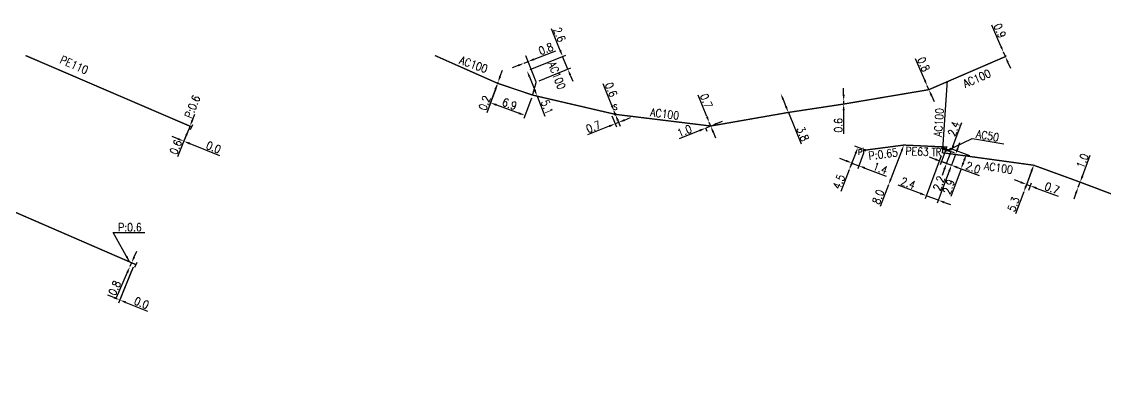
# Model space of a CAD drawing. Header units: millimetres. Extents: x 113999 to 115000, y 123996 to 125006.
# Drawn here: x 114214.8 to 114418, y 124936.8 to 125006.3 of the extents above; entities that cross this region are included whole.
import ezdxf
from ezdxf.enums import TextEntityAlignment as Align

# ---------------------------------------------------------------- set-up
doc = ezdxf.new("R2010")
doc.units = ezdxf.units.MM
doc.header["$PDMODE"] = 34
doc.linetypes.add('L_25_AP', pattern=[2000, 1000, 1000])
doc.linetypes.add('L_25_PE', pattern=[2000, 1000, 1000])
doc.layers.get('0').update_dxf_attribs({"linetype": 'CONTINUOUS'})
doc.layers.get('Defpoints').update_dxf_attribs({"linetype": 'CONTINUOUS'})
for name, color, linetype in [('L_150', 1, 'CONTINUOUS'), ('L_300', 7, 'CONTINUOUS'), ('L_340', 7, 'CONTINUOUS')]:
    doc.layers.add(name, color=color, linetype=linetype)
doc.styles.add('G_ROMANS', font='ROMANS.SHX', dxfattribs={"width": 0.75})
doc.styles.get("Standard").update_dxf_attribs({"font": 'romans.shx', "width": 0.85})
doc.dimstyles.get("Standard").update_dxf_attribs({"dimtxt": 1.5, "dimasz": 1.2, "dimexe": 0.625, "dimexo": 0.625, "dimgap": 0.25, "dimtad": 1, "dimdec": 1, "dimzin": 0, "dimdsep": 46, "dimtxsty": 'Standard', "dimcen": -0.5, "dimadec": 0, "dimazin": 0, "dimtfac": 1, "dimtdec": 1, "dimtmove": 0, "dimatfit": 3, "dimfxl": 0, "dimtolj": 1, "dimtzin": 0, "dimarcsym": 0})

# ---------------------------------------------------------------- blocks, each defined once
blk = doc.blocks.new('*D208')
at = {"layer": 'Defpoints', "color": 0, "linetype": 'Continuous', "transparency": 16777216}
for p in [(114309, 124998.56), (114309, 124998.56), (114309.74, 124998.86)]:
    blk.add_point(p, dxfattribs=at)
at = {"layer": 'L_150', "color": 0, "linetype": 'Continuous', "lineweight": -2, "transparency": 16777216}
for p, q in [((114310.86, 124999.29), (114314.93, 125000.9)), ((114307.88, 124998.12), (114306.77, 124997.68)), ((114309, 124998.56), (114309.74, 124998.86))]:
    blk.add_line(p, q, dxfattribs=at)
at = {"layer": 'L_150', "color": 0, "linetype": 'Continuous', "transparency": 16777216}
for points in [[(114307.81, 124998.31), (114307.96, 124997.94), (114309, 124998.56)], [(114310.79, 124999.48), (114310.93, 124999.11), (114309.74, 124998.86)]]:
    blk.add_solid(points, dxfattribs=at)
at = {"layer": 'L_150', "color": 0, "linetype": 'Continuous', "transparency": 16777216, "insert": (114313.09, 125001.25), "char_height": 1.5, "attachment_point": 5, "rotation": 21.4886}
blk.add_mtext('\\A1;0.8', dxfattribs=at)
blk = doc.blocks.new('*D209')
at = {"layer": 'Defpoints', "color": 0, "linetype": 'Continuous', "transparency": 16777216}
for p in [(114309.56, 124997.12), (114309.56, 124997.12), (114311.44, 124992.38)]:
    blk.add_point(p, dxfattribs=at)
at = {"layer": 'L_150', "color": 0, "linetype": 'Continuous', "lineweight": -2, "transparency": 16777216}
for p, q in [((114310.01, 124996.01), (114311, 124993.5)), ((114311.44, 124992.38), (114312.92, 124988.66))]:
    blk.add_line(p, q, dxfattribs=at)
at = {"layer": 'L_150', "color": 0, "linetype": 'Continuous', "transparency": 16777216}
for points in [[(114310.19, 124996.08), (114309.82, 124995.94), (114309.56, 124997.12)], [(114311.19, 124993.57), (114310.81, 124993.43), (114311.44, 124992.38)]]:
    blk.add_solid(points, dxfattribs=at)
at = {"layer": 'L_150', "color": 0, "linetype": 'Continuous', "transparency": 16777216, "insert": (114313.33, 124990.33), "char_height": 1.5, "attachment_point": 5, "rotation": 291.6349}
blk.add_mtext('\\A1;5.1', dxfattribs=at)
blk = doc.blocks.new('*D210')
at = {"layer": 'Defpoints', "color": 0, "linetype": 'Continuous', "transparency": 16777216}
for p in [(114304.03, 124994.79), (114304.1, 124994.98), (114304.1, 124994.98)]:
    blk.add_point(p, dxfattribs=at)
at = {"layer": 'L_150', "color": 0, "linetype": 'Continuous', "lineweight": -2, "transparency": 16777216}
for p, q in [((114304.52, 124996.1), (114304.93, 124997.23)), ((114303.62, 124993.66), (114302.01, 124989.26)), ((114304.1, 124994.98), (114304.03, 124994.79))]:
    blk.add_line(p, q, dxfattribs=at)
at = {"layer": 'L_150', "color": 0, "linetype": 'Continuous', "transparency": 16777216}
for points in [[(114304.33, 124996.17), (114304.7, 124996.03), (114304.1, 124994.98)], [(114303.43, 124993.73), (114303.81, 124993.59), (114304.03, 124994.79)]]:
    blk.add_solid(points, dxfattribs=at)
at = {"layer": 'L_150', "color": 0, "linetype": 'Continuous', "transparency": 16777216, "insert": (114301.61, 124991.1), "char_height": 1.5, "attachment_point": 5, "rotation": 69.834}
blk.add_mtext('\\A1;0.2', dxfattribs=at)
blk = doc.blocks.new('*D211')
at = {"layer": 'Defpoints', "color": 0, "linetype": 'Continuous', "ltscale": 0.5, "transparency": 16777216}
for p in [(114325.89, 124989.53), (114325.89, 124989.53), (114326.11, 124988.97)]:
    blk.add_point(p, dxfattribs=at)
at = {"layer": 'L_300', "color": 0, "linetype": 'Continuous', "lineweight": -2, "ltscale": 0.5, "transparency": 16777216}
for p, q in [((114325.44, 124990.64), (114323.8, 124994.69)), ((114326.11, 124988.97), (114325.89, 124989.53)), ((114326.56, 124987.86), (114327.01, 124986.75))]:
    blk.add_line(p, q, dxfattribs=at)
at = {"layer": 'L_300', "color": 0, "linetype": 'Continuous', "ltscale": 0.5, "transparency": 16777216}
for points in [[(114325.62, 124990.71), (114325.25, 124990.56), (114325.89, 124989.53)], [(114326.75, 124987.93), (114326.38, 124987.78), (114326.11, 124988.97)]]:
    blk.add_solid(points, dxfattribs=at)
at = {"layer": 'L_300', "color": 0, "linetype": 'Continuous', "ltscale": 0.5, "transparency": 16777216, "insert": (114325.32, 124993.6), "char_height": 1.5, "attachment_point": 5, "rotation": 292.0403}
blk.add_mtext('\\A1;0.6', dxfattribs=at)
blk = doc.blocks.new('*D212')
at = {"layer": 'Defpoints', "color": 0, "linetype": 'Continuous', "ltscale": 0.5, "transparency": 16777216}
for p in [(114325.24, 124989.26), (114326.11, 124988.97), (114326.07, 124987.19)]:
    blk.add_point(p, dxfattribs=at)
at = {"layer": 'L_300', "color": 0, "linetype": 'Continuous', "lineweight": -2, "ltscale": 0.5, "transparency": 16777216}
for p, q in [((114325.47, 124988.68), (114326.31, 124986.62)), ((114326.35, 124988.39), (114326.96, 124986.88)), ((114327.84, 124987.91), (114328.95, 124988.36)), ((114324.96, 124986.75), (114320.91, 124985.11)), ((114326.72, 124987.46), (114326.07, 124987.19))]:
    blk.add_line(p, q, dxfattribs=at)
at = {"layer": 'L_300', "color": 0, "linetype": 'Continuous', "ltscale": 0.5, "transparency": 16777216}
for points in [[(114327.76, 124988.09), (114327.91, 124987.72), (114326.72, 124987.46)], [(114324.88, 124986.93), (114325.03, 124986.56), (114326.07, 124987.19)]]:
    blk.add_solid(points, dxfattribs=at)
at = {"layer": 'L_300', "color": 0, "linetype": 'Continuous', "ltscale": 0.5, "transparency": 16777216, "insert": (114322, 124986.63), "char_height": 1.5, "attachment_point": 5, "rotation": 21.9894}
blk.add_mtext('\\A1;0.7', dxfattribs=at)
blk = doc.blocks.new('*D213')
at = {"layer": 'Defpoints', "color": 0, "linetype": 'Continuous', "transparency": 16777216}
for p in [(114342.8, 124987.05), (114343.06, 124986.4), (114343.99, 124986.78)]:
    blk.add_point(p, dxfattribs=at)
at = {"layer": 'L_150', "color": 0, "linetype": 'Continuous', "lineweight": -2, "transparency": 16777216}
for p, q in [((114345.1, 124987.23), (114346.21, 124987.68)), ((114341.95, 124985.95), (114338.06, 124984.38)), ((114343.03, 124986.47), (114343.29, 124985.82)), ((114343.99, 124986.78), (114343.06, 124986.4))]:
    blk.add_line(p, q, dxfattribs=at)
at = {"layer": 'L_150', "color": 0, "linetype": 'Continuous', "transparency": 16777216}
for points in [[(114341.87, 124986.14), (114342.02, 124985.77), (114343.06, 124986.4)], [(114345.02, 124987.41), (114345.17, 124987.04), (114343.99, 124986.78)]]:
    blk.add_solid(points, dxfattribs=at)
at = {"layer": 'L_150', "color": 0, "linetype": 'Continuous', "transparency": 16777216, "insert": (114339.07, 124985.87), "char_height": 1.5, "attachment_point": 5, "rotation": 22.0649}
blk.add_mtext('\\A1;1.0', dxfattribs=at)
blk = doc.blocks.new('*D214')
at = {"layer": 'Defpoints', "color": 0, "linetype": 'Continuous', "transparency": 16777216}
for p in [(114343.72, 124987.43), (114343.72, 124987.43), (114343.99, 124986.78)]:
    blk.add_point(p, dxfattribs=at)
at = {"layer": 'L_150', "color": 0, "linetype": 'Continuous', "lineweight": -2, "transparency": 16777216}
for p, q in [((114343.27, 124988.54), (114341.63, 124992.59)), ((114343.99, 124986.78), (114343.72, 124987.43)), ((114344.44, 124985.67), (114344.89, 124984.55))]:
    blk.add_line(p, q, dxfattribs=at)
at = {"layer": 'L_150', "color": 0, "linetype": 'Continuous', "transparency": 16777216}
for points in [[(114343.46, 124988.61), (114343.09, 124988.46), (114343.72, 124987.43)], [(114344.62, 124985.74), (114344.25, 124985.59), (114343.99, 124986.78)]]:
    blk.add_solid(points, dxfattribs=at)
at = {"layer": 'L_150', "color": 0, "linetype": 'Continuous', "transparency": 16777216, "insert": (114343.15, 124991.5), "char_height": 1.5, "attachment_point": 5, "rotation": 292.0649}
blk.add_mtext('\\A1;0.7', dxfattribs=at)
blk = doc.blocks.new('*D215')
at = {"layer": 'Defpoints', "color": 0, "linetype": 'Continuous', "transparency": 16777216}
for p in [(114357.12, 124992.86), (114357.12, 124992.86), (114358.55, 124989.33)]:
    blk.add_point(p, dxfattribs=at)
at = {"layer": 'L_150', "color": 0, "linetype": 'Continuous', "lineweight": -2, "transparency": 16777216}
for p, q in [((114357.57, 124991.74), (114358.1, 124990.45)), ((114358.55, 124989.33), (114360.92, 124983.46))]:
    blk.add_line(p, q, dxfattribs=at)
at = {"layer": 'L_150', "color": 0, "linetype": 'Continuous', "transparency": 16777216}
for points in [[(114357.76, 124991.82), (114357.39, 124991.67), (114357.12, 124992.86)], [(114358.28, 124990.52), (114357.91, 124990.37), (114358.55, 124989.33)]]:
    blk.add_solid(points, dxfattribs=at)
at = {"layer": 'L_150', "color": 0, "linetype": 'Continuous', "transparency": 16777216, "insert": (114361.26, 124985.3), "char_height": 1.5, "attachment_point": 5, "rotation": 292.0342}
blk.add_mtext('\\A1;3.8', dxfattribs=at)
blk = doc.blocks.new('*D216')
at = {"layer": 'Defpoints', "color": 0, "linetype": 'Continuous', "transparency": 16777216}
for p in [(114368.91, 124991.48), (114368.91, 124991.48), (114368.92, 124990.9)]:
    blk.add_point(p, dxfattribs=at)
at = {"layer": 'L_150', "color": 0, "linetype": 'Continuous', "lineweight": -2, "transparency": 16777216}
for p, q in [((114368.91, 124992.68), (114368.91, 124993.88)), ((114368.29, 124990.9), (114368.29, 124990.9)), ((114368.91, 124991.48), (114368.91, 124990.9)), ((114368.91, 124989.7), (114368.91, 124985.33))]:
    blk.add_line(p, q, dxfattribs=at)
at = {"layer": 'L_150', "color": 0, "linetype": 'Continuous', "transparency": 16777216}
for points in [[(114368.71, 124992.68), (114369.11, 124992.68), (114368.91, 124991.48)], [(114368.71, 124989.7), (114369.11, 124989.7), (114368.91, 124990.9)]]:
    blk.add_solid(points, dxfattribs=at)
at = {"layer": 'L_150', "color": 0, "linetype": 'Continuous', "transparency": 16777216, "insert": (114367.91, 124986.91), "char_height": 1.5, "attachment_point": 5, "rotation": 90}
blk.add_mtext('\\A1;0.6', dxfattribs=at)
blk = doc.blocks.new('*D217')
at = {"layer": 'Defpoints', "color": 0, "linetype": 'Continuous', "transparency": 16777216}
for p in [(114384.59, 124994.29), (114384.59, 124994.29), (114384.89, 124993.6)]:
    blk.add_point(p, dxfattribs=at)
at = {"layer": 'L_150', "color": 0, "linetype": 'Continuous', "lineweight": -2, "transparency": 16777216}
for p, q in [((114384.11, 124995.39), (114382.35, 124999.39)), ((114384.89, 124993.6), (114384.59, 124994.29)), ((114385.38, 124992.5), (114385.86, 124991.4))]:
    blk.add_line(p, q, dxfattribs=at)
at = {"layer": 'L_150', "color": 0, "linetype": 'Continuous', "transparency": 16777216}
for points in [[(114384.29, 124995.47), (114383.93, 124995.3), (114384.59, 124994.29)], [(114385.56, 124992.58), (114385.19, 124992.42), (114384.89, 124993.6)]]:
    blk.add_solid(points, dxfattribs=at)
at = {"layer": 'L_150', "color": 0, "linetype": 'Continuous', "transparency": 16777216, "insert": (114383.9, 124998.34), "char_height": 1.5, "attachment_point": 5, "rotation": 293.7036}
blk.add_mtext('\\A1;0.8', dxfattribs=at)
blk = doc.blocks.new('*D218')
at = {"layer": 'Defpoints', "color": 0, "linetype": 'Continuous', "transparency": 16777216}
for p in [(114398.87, 125000.63), (114398.87, 125000.63), (114399.23, 124999.8)]:
    blk.add_point(p, dxfattribs=at)
at = {"layer": 'L_150', "color": 0, "linetype": 'Continuous', "lineweight": -2, "transparency": 16777216}
for p, q in [((114398.39, 125001.73), (114396.67, 125005.68)), ((114399.23, 124999.8), (114398.87, 125000.63)), ((114399.71, 124998.7), (114400.19, 124997.6))]:
    blk.add_line(p, q, dxfattribs=at)
at = {"layer": 'L_150', "color": 0, "linetype": 'Continuous', "transparency": 16777216}
for points in [[(114398.57, 125001.81), (114398.21, 125001.65), (114398.87, 125000.63)], [(114399.89, 124998.78), (114399.53, 124998.62), (114399.23, 124999.8)]]:
    blk.add_solid(points, dxfattribs=at)
at = {"layer": 'L_150', "color": 0, "linetype": 'Continuous', "transparency": 16777216, "insert": (114398.2, 125004.65), "char_height": 1.5, "attachment_point": 5, "rotation": 293.5727}
blk.add_mtext('\\A1;0.9', dxfattribs=at)
blk = doc.blocks.new('*D219')
at = {"layer": 'Defpoints', "color": 0, "linetype": 'Continuous', "transparency": 16777216}
for p in [(114316.22, 124999.84), (114309.56, 124997.12), (114311.26, 124995.01)]:
    blk.add_point(p, dxfattribs=at)
at = {"layer": 'L_150', "color": 0, "linetype": 'Continuous', "lineweight": -2, "transparency": 16777216}
for p, q in [((114315.76, 125000.95), (114314.11, 125005)), ((114310.14, 124997.36), (114316.8, 125000.08)), ((114317.2, 124997.43), (114316.22, 124999.84)), ((114311.84, 124995.25), (114317.78, 124997.67)), ((114317.65, 124996.32), (114318.11, 124995.21))]:
    blk.add_line(p, q, dxfattribs=at)
at = {"layer": 'L_150', "color": 0, "linetype": 'Continuous', "transparency": 16777216}
for points in [[(114315.95, 125001.03), (114315.58, 125000.88), (114316.22, 124999.84)], [(114317.84, 124996.4), (114317.47, 124996.25), (114317.2, 124997.43)]]:
    blk.add_solid(points, dxfattribs=at)
at = {"layer": 'L_150', "color": 0, "linetype": 'Continuous', "transparency": 16777216, "insert": (114315.64, 125003.91), "char_height": 1.5, "attachment_point": 5, "rotation": 292.2065}
blk.add_mtext('\\A1;2.6', dxfattribs=at)
blk = doc.blocks.new('*D220')
at = {"layer": 'Defpoints', "color": 0, "linetype": 'Continuous', "transparency": 16777216}
for p in [(114404.54, 124979.43), (114402.68, 124974.42), (114402.68, 124974.42)]:
    blk.add_point(p, dxfattribs=at)
at = {"layer": 'L_150', "color": 0, "linetype": 'Continuous', "lineweight": -2, "transparency": 16777216}
for p, q in [((114404.13, 124978.31), (114403.1, 124975.54)), ((114402.68, 124974.42), (114401.15, 124970.29))]:
    blk.add_line(p, q, dxfattribs=at)
at = {"layer": 'L_150', "color": 0, "linetype": 'Continuous', "transparency": 16777216}
for points in [[(114403.94, 124978.38), (114404.31, 124978.24), (114404.54, 124979.43)], [(114402.91, 124975.61), (114403.29, 124975.47), (114402.68, 124974.42)]]:
    blk.add_solid(points, dxfattribs=at)
at = {"layer": 'L_150', "color": 0, "linetype": 'Continuous', "transparency": 16777216, "insert": (114400.76, 124972.13), "char_height": 1.5, "attachment_point": 5, "rotation": 69.6278}
blk.add_mtext('\\A1;5.3', dxfattribs=at)
blk = doc.blocks.new('*D221')
at = {"layer": 'Defpoints', "color": 0, "linetype": 'Continuous', "transparency": 16777216}
for p in [(114413.24, 124976.26), (114412.89, 124975.32), (114412.89, 124975.32)]:
    blk.add_point(p, dxfattribs=at)
at = {"layer": 'L_150', "color": 0, "linetype": 'Continuous', "lineweight": -2, "transparency": 16777216}
for p, q in [((114413.67, 124977.38), (114415.15, 124981.3)), ((114412.89, 124975.32), (114413.24, 124976.26)), ((114412.46, 124974.2), (114412.04, 124973.08))]:
    blk.add_line(p, q, dxfattribs=at)
at = {"layer": 'L_150', "color": 0, "linetype": 'Continuous', "transparency": 16777216}
for points in [[(114413.48, 124977.45), (114413.86, 124977.31), (114413.24, 124976.26)], [(114412.28, 124974.27), (114412.65, 124974.13), (114412.89, 124975.32)]]:
    blk.add_solid(points, dxfattribs=at)
at = {"layer": 'L_150', "color": 0, "linetype": 'Continuous', "transparency": 16777216, "insert": (114413.69, 124980.26), "char_height": 1.5, "attachment_point": 5, "rotation": 69.2292}
blk.add_mtext('\\A1;1.0', dxfattribs=at)
blk = doc.blocks.new('*D109')
at = {"layer": 'Defpoints', "color": 0, "linetype": 'Continuous', "transparency": 16777216}
for p in [(114235.42, 124961.14), (114235.1, 124960.41), (114235.1, 124960.41)]:
    blk.add_point(p, dxfattribs=at)
at = {"layer": 'L_150', "color": 0, "linetype": 'Continuous', "lineweight": -2, "transparency": 16777216}
for p, q in [((114235.91, 124962.24), (114236.39, 124963.34)), ((114235.42, 124961.14), (114235.1, 124960.41)), ((114234.61, 124959.31), (114232.51, 124954.57))]:
    blk.add_line(p, q, dxfattribs=at)
at = {"layer": 'L_150', "color": 0, "linetype": 'Continuous', "transparency": 16777216}
for points in [[(114235.73, 124962.32), (114236.09, 124962.16), (114235.42, 124961.14)], [(114234.43, 124959.39), (114234.79, 124959.23), (114235.1, 124960.41)]]:
    blk.add_solid(points, dxfattribs=at)
at = {"layer": 'L_150', "color": 0, "linetype": 'Continuous', "transparency": 16777216, "insert": (114232.24, 124956.42), "char_height": 1.5, "attachment_point": 5, "rotation": 66.084}
blk.add_mtext('\\A1;0.8', dxfattribs=at)
blk = doc.blocks.new('*D110')
at = {"layer": 'Defpoints', "color": 0, "linetype": 'Continuous', "transparency": 16777216}
for p in [(114246.12, 124986.15), (114246.12, 124986.15), (114246.36, 124986.75)]:
    blk.add_point(p, dxfattribs=at)
at = {"layer": 'L_150', "color": 0, "linetype": 'Continuous', "lineweight": -2, "transparency": 16777216}
for p, q in [((114246.81, 124987.87), (114247.26, 124988.98)), ((114246.36, 124986.75), (114246.12, 124986.15)), ((114245.67, 124985.04), (114244.04, 124980.99))]:
    blk.add_line(p, q, dxfattribs=at)
at = {"layer": 'L_150', "color": 0, "linetype": 'Continuous', "transparency": 16777216}
for points in [[(114246.62, 124987.94), (114246.99, 124987.79), (114246.36, 124986.75)], [(114245.49, 124985.12), (114245.86, 124984.97), (114246.12, 124986.15)]]:
    blk.add_solid(points, dxfattribs=at)
at = {"layer": 'L_150', "color": 0, "linetype": 'Continuous', "transparency": 16777216, "insert": (114243.7, 124982.83), "char_height": 1.5, "attachment_point": 5, "rotation": 68.0882}
blk.add_mtext('\\A1;0.6', dxfattribs=at)
blk = doc.blocks.new('L_340_07')
at = {"color": 0, "linetype": 'Continuous', "const_width": 0.25, "flags": 128}
blk.add_lwpolyline([(0, 0), (0.35, 0)], dxfattribs=at)
at = {"color": 0, "linetype": 'Continuous', "flags": 128}
blk.add_lwpolyline([(0.35, -0.5), (0.35, 0.5)], dxfattribs=at)
at = {"color": 0, "linetype": 'Continuous', "width": 0.75, "flags": 3}
for tag, p in [('DEF_LEG', (0.72, -3.47)), ('DEF_COUP', (0.72, -5.97)), ('DEF_TYPE', (0.72, -8.47))]:
    blk.add_attdef(tag, text='', height=1.2, dxfattribs=at).set_placement(p, align=Align.MIDDLE)
blk = doc.blocks.new('*D371')
at = {"layer": 'Defpoints', "color": 0, "linetype": 'Continuous', "ltscale": 0.5, "transparency": 16777216}
for p in [(114404.54, 124979.43), (114403.2, 124975.83), (114403.39, 124974.16)]:
    blk.add_point(p, dxfattribs=at)
at = {"layer": 'L_150', "color": 0, "linetype": 'Continuous', "lineweight": -2, "ltscale": 0.5, "transparency": 16777216}
for p, q in [((114404.33, 124978.85), (114402.99, 124975.24)), ((114402.08, 124976.25), (114400.96, 124976.66)), ((114403.2, 124975.83), (114403.91, 124975.57)), ((114403.6, 124974.75), (114404.13, 124976.15)), ((114405.03, 124975.15), (114409.13, 124973.63))]:
    blk.add_line(p, q, dxfattribs=at)
at = {"layer": 'L_150', "color": 0, "linetype": 'Continuous', "ltscale": 0.5, "transparency": 16777216}
for points in [[(114402.15, 124976.43), (114402.01, 124976.06), (114403.2, 124975.83)], [(114405.1, 124975.34), (114404.96, 124974.96), (114403.91, 124975.57)]]:
    blk.add_solid(points, dxfattribs=at)
at = {"layer": 'L_150', "color": 0, "linetype": 'Continuous', "ltscale": 0.5, "transparency": 16777216, "insert": (114407.99, 124975.12), "char_height": 1.5, "attachment_point": 5, "rotation": 339.6278}
blk.add_mtext('\\A1;0.7', dxfattribs=at)
blk = doc.blocks.new('*D372')
at = {"layer": 'Defpoints', "color": 0, "linetype": 'Continuous', "transparency": 16777216}
for p in [(114389.11, 124979.43), (114389.11, 124979.43), (114389.87, 124981.44)]:
    blk.add_point(p, dxfattribs=at)
at = {"layer": 'L_150', "color": 0, "linetype": 'Continuous', "lineweight": -2, "transparency": 16777216}
for p, q in [((114390.29, 124982.56), (114390.71, 124983.69)), ((114389.87, 124981.44), (114389.11, 124979.43)), ((114388.69, 124978.3), (114387.16, 124974.21))]:
    blk.add_line(p, q, dxfattribs=at)
at = {"layer": 'L_150', "color": 0, "linetype": 'Continuous', "transparency": 16777216}
for points in [[(114390.1, 124982.63), (114390.47, 124982.49), (114389.87, 124981.44)], [(114388.51, 124978.37), (114388.88, 124978.23), (114389.11, 124979.43)]]:
    blk.add_solid(points, dxfattribs=at)
at = {"layer": 'L_150', "color": 0, "linetype": 'Continuous', "transparency": 16777216, "insert": (114386.78, 124976.04), "char_height": 1.5, "attachment_point": 5, "rotation": 69.5174}
blk.add_mtext('\\A1;2.2', dxfattribs=at)
blk = doc.blocks.new('*D373')
at = {"layer": 'Defpoints', "color": 0, "linetype": 'Continuous', "ltscale": 0.5, "transparency": 16777216}
for p in [(114387.43, 124981.79), (114389.11, 124979.43), (114384.41, 124973.72)]:
    blk.add_point(p, dxfattribs=at)
at = {"layer": 'L_150', "color": 0, "linetype": 'Continuous', "lineweight": -2, "ltscale": 0.5, "transparency": 16777216}
for p, q in [((114387.21, 124981.2), (114384.2, 124973.13)), ((114388.89, 124978.84), (114386.45, 124972.29)), ((114383.29, 124974.14), (114379.14, 124975.69)), ((114386.67, 124972.88), (114384.41, 124973.72)), ((114387.79, 124972.46), (114388.92, 124972.04))]:
    blk.add_line(p, q, dxfattribs=at)
at = {"layer": 'L_150', "color": 0, "linetype": 'Continuous', "ltscale": 0.5, "transparency": 16777216}
for points in [[(114383.36, 124974.32), (114383.22, 124973.95), (114384.41, 124973.72)], [(114387.86, 124972.64), (114387.72, 124972.27), (114386.67, 124972.88)]]:
    blk.add_solid(points, dxfattribs=at)
at = {"layer": 'L_150', "color": 0, "linetype": 'Continuous', "ltscale": 0.5, "transparency": 16777216, "insert": (114381, 124976.06), "char_height": 1.5, "attachment_point": 5, "rotation": 339.5207}
blk.add_mtext('\\A1;2.4', dxfattribs=at)
blk = doc.blocks.new('L_300_11')
at = {"color": 0, "linetype": 'Continuous', "const_width": 0.248, "flags": 128}
blk.add_lwpolyline([(-0.13, 0, 1), (0.13, 0, 1)], format="xyb", close=True, dxfattribs=at)
at = {"linetype": 'Continuous', "style": 'G_ROMANS', "width": 0.75}
blk.add_attdef('S', text='', height=1, dxfattribs=at).set_placement((0, 1.35), align=Align.MIDDLE_CENTER)
at = {"color": 0, "linetype": 'Continuous', "width": 0.75, "flags": 3}
for tag, p in [('DEF_LEG', (0, -5)), ('DEF_COUP', (0, -7.5)), ('DEF_TYPE', (0, -10))]:
    blk.add_attdef(tag, text='', height=1.2, dxfattribs=at).set_placement(p, align=Align.MIDDLE)
blk = doc.blocks.new('*D374')
at = {"layer": 'Defpoints', "color": 0, "linetype": 'Continuous', "ltscale": 0.5, "transparency": 16777216}
for p in [(114304.1, 124994.98), (114310.58, 124992.59), (114309.17, 124988.77)]:
    blk.add_point(p, dxfattribs=at)
at = {"layer": 'L_150', "color": 0, "linetype": 'Continuous', "lineweight": -2, "ltscale": 0.5, "transparency": 16777216}
for p, q in [((114303.89, 124994.39), (114302.48, 124990.56)), ((114310.36, 124992.01), (114308.96, 124988.18)), ((114303.82, 124990.73), (114308.05, 124989.18))]:
    blk.add_line(p, q, dxfattribs=at)
at = {"layer": 'L_150', "color": 0, "linetype": 'Continuous', "ltscale": 0.5, "transparency": 16777216}
for points in [[(114303.89, 124990.92), (114303.75, 124990.54), (114302.7, 124991.14)], [(114308.12, 124989.37), (114307.98, 124988.99), (114309.17, 124988.77)]]:
    blk.add_solid(points, dxfattribs=at)
at = {"layer": 'L_150', "color": 0, "linetype": 'Continuous', "ltscale": 0.5, "transparency": 16777216, "insert": (114306.27, 124990.9), "char_height": 1.5, "attachment_point": 5, "rotation": 339.834}
blk.add_mtext('\\A1;6.9', dxfattribs=at)
blk = doc.blocks.new('*D507')
at = {"layer": 'Defpoints', "color": 0, "linetype": 'Continuous', "transparency": 16777216}
for p in [(114388.07, 124982.38), (114389.11, 124979.43), (114389.11, 124979.43)]:
    blk.add_point(p, dxfattribs=at)
at = {"layer": 'L_340', "color": 0, "linetype": 'Continuous', "lineweight": -2, "transparency": 16777216}
for p, q in [((114387.85, 124981.79), (114387.02, 124979.53)), ((114386.11, 124980.53), (114384.99, 124980.95)), ((114387.24, 124980.12), (114389.11, 124979.43)), ((114390.24, 124979.01), (114394.34, 124977.5))]:
    blk.add_line(p, q, dxfattribs=at)
at = {"layer": 'L_340', "color": 0, "linetype": 'Continuous', "transparency": 16777216}
for points in [[(114386.18, 124980.72), (114386.04, 124980.35), (114387.24, 124980.12)], [(114390.31, 124979.2), (114390.17, 124978.82), (114389.11, 124979.43)]]:
    blk.add_solid(points, dxfattribs=at)
at = {"layer": 'L_340', "color": 0, "linetype": 'Continuous', "transparency": 16777216, "insert": (114393.2, 124978.99), "char_height": 1.5, "attachment_point": 5, "rotation": 339.7499}
blk.add_mtext('\\A1;2.0', dxfattribs=at)
blk = doc.blocks.new('*D508')
at = {"layer": 'Defpoints', "color": 0, "linetype": 'Continuous', "transparency": 16777216}
for p in [(114388.23, 124982.84), (114390.92, 124978.76), (114390.92, 124978.76)]:
    blk.add_point(p, dxfattribs=at)
at = {"layer": 'L_150', "color": 0, "linetype": 'Continuous', "lineweight": -2, "transparency": 16777216}
for p, q in [((114388.82, 124982.63), (114392.51, 124981.26)), ((114391.51, 124980.35), (114391.34, 124979.88)), ((114390.92, 124978.76), (114389.02, 124973.59))]:
    blk.add_line(p, q, dxfattribs=at)
at = {"layer": 'L_150', "color": 0, "linetype": 'Continuous', "transparency": 16777216}
for points in [[(114391.32, 124980.42), (114391.7, 124980.28), (114391.93, 124981.48)], [(114391.15, 124979.95), (114391.53, 124979.82), (114390.92, 124978.76)]]:
    blk.add_solid(points, dxfattribs=at)
at = {"layer": 'L_150', "color": 0, "linetype": 'Continuous', "transparency": 16777216, "insert": (114388.62, 124975.39), "char_height": 1.5, "attachment_point": 5, "rotation": 69.7499}
blk.add_mtext('\\A1;2.9', dxfattribs=at)
blk = doc.blocks.new('*D509')
at = {"layer": 'Defpoints', "color": 0, "linetype": 'Continuous', "transparency": 16777216}
for p in [(114388.07, 124982.38), (114388.2, 124979.77), (114389.11, 124979.43)]:
    blk.add_point(p, dxfattribs=at)
at = {"layer": 'L_340', "color": 0, "linetype": 'Continuous', "lineweight": -2, "transparency": 16777216}
for p, q in [((114389.46, 124983.14), (114391.07, 124987.44)), ((114388.2, 124979.77), (114389.04, 124982.02)), ((114388.66, 124982.16), (114389.63, 124981.8)), ((114388.53, 124979.65), (114387.62, 124979.99)), ((114387.78, 124978.64), (114387.36, 124977.52))]:
    blk.add_line(p, q, dxfattribs=at)
at = {"layer": 'L_340', "color": 0, "linetype": 'Continuous', "transparency": 16777216}
for points in [[(114389.27, 124983.21), (114389.65, 124983.07), (114389.04, 124982.02)], [(114387.59, 124978.71), (114387.97, 124978.57), (114388.2, 124979.77)]]:
    blk.add_solid(points, dxfattribs=at)
at = {"layer": 'L_340', "color": 0, "linetype": 'Continuous', "transparency": 16777216, "insert": (114389.56, 124986.28), "char_height": 1.5, "attachment_point": 5, "rotation": 69.5207}
blk.add_mtext('\\A1;2.4', dxfattribs=at)
blk = doc.blocks.new('*D510')
at = {"layer": 'Defpoints', "color": 0, "linetype": 'Continuous', "transparency": 16777216}
for p in [(114380.2, 124983.21), (114377.32, 124975.74), (114377.32, 124975.74)]:
    blk.add_point(p, dxfattribs=at)
at = {"layer": 'L_150', "color": 0, "linetype": 'Continuous', "lineweight": -2, "transparency": 16777216}
for p, q in [((114379.77, 124982.09), (114377.75, 124976.86)), ((114377.32, 124975.74), (114375.75, 124971.66))]:
    blk.add_line(p, q, dxfattribs=at)
at = {"layer": 'L_150', "color": 0, "linetype": 'Continuous', "transparency": 16777216}
for points in [[(114379.58, 124982.16), (114379.95, 124982.02), (114380.2, 124983.21)], [(114377.57, 124976.93), (114377.94, 124976.79), (114377.32, 124975.74)]]:
    blk.add_solid(points, dxfattribs=at)
at = {"layer": 'L_150', "color": 0, "linetype": 'Continuous', "transparency": 16777216, "insert": (114375.39, 124973.5), "char_height": 1.5, "attachment_point": 5, "rotation": 68.9211}
blk.add_mtext('\\A1;8.0', dxfattribs=at)
blk = doc.blocks.new('*D511')
at = {"layer": 'Defpoints', "color": 0, "linetype": 'Continuous', "transparency": 16777216}
for p in [(114372.89, 124982.25), (114369.96, 124978.56), (114369.96, 124978.56)]:
    blk.add_point(p, dxfattribs=at)
at = {"layer": 'L_300', "color": 0, "linetype": 'Continuous', "lineweight": -2, "transparency": 16777216}
for p, q in [((114371.15, 124981.64), (114370.4, 124979.68)), ((114372.31, 124982.48), (114371, 124982.98)), ((114369.96, 124978.56), (114368.39, 124974.49))]:
    blk.add_line(p, q, dxfattribs=at)
at = {"layer": 'L_300', "color": 0, "linetype": 'Continuous', "transparency": 16777216}
for points in [[(114370.96, 124981.71), (114371.34, 124981.56), (114371.58, 124982.76)], [(114370.21, 124979.75), (114370.58, 124979.61), (114369.96, 124978.56)]]:
    blk.add_solid(points, dxfattribs=at)
at = {"layer": 'L_300', "color": 0, "linetype": 'Continuous', "transparency": 16777216, "insert": (114368.03, 124976.33), "char_height": 1.5, "attachment_point": 5, "rotation": 68.8607}
blk.add_mtext('\\A1;4.5', dxfattribs=at)
blk = doc.blocks.new('*D512')
at = {"layer": 'Defpoints', "color": 0, "linetype": 'Continuous', "transparency": 16777216}
for p in [(114372.89, 124982.25), (114370.46, 124979.84), (114369.96, 124978.56)]:
    blk.add_point(p, dxfattribs=at)
at = {"layer": 'L_300', "color": 0, "linetype": 'Continuous', "lineweight": -2, "transparency": 16777216}
for p, q in [((114372.66, 124981.67), (114371.54, 124978.75)), ((114369.34, 124980.27), (114368.22, 124980.71)), ((114370.19, 124979.15), (114370.68, 124980.42)), ((114370.46, 124979.84), (114371.76, 124979.34)), ((114372.88, 124978.9), (114376.85, 124977.37))]:
    blk.add_line(p, q, dxfattribs=at)
at = {"layer": 'L_300', "color": 0, "linetype": 'Continuous', "transparency": 16777216}
for points in [[(114369.41, 124980.46), (114369.27, 124980.09), (114370.46, 124979.84)], [(114372.95, 124979.09), (114372.81, 124978.72), (114371.76, 124979.34)]]:
    blk.add_solid(points, dxfattribs=at)
at = {"layer": 'L_300', "color": 0, "linetype": 'Continuous', "transparency": 16777216, "insert": (114375.78, 124978.85), "char_height": 1.5, "attachment_point": 5, "rotation": 338.8607}
blk.add_mtext('\\A1;1.4', dxfattribs=at)
blk = doc.blocks.new('L_340_19')
at = {"linetype": 'Continuous'}
blk.add_hatch(color=0, dxfattribs=at).paths.add_polyline_path([(0.12, 0.75), (-0.12, 0.75), (-0.12, -0.75), (0.12, -0.75)])
at = {"color": 0, "linetype": 'Continuous'}
blk.add_lwpolyline([(-0.12, 0.75), (0.12, 0.75), (0.12, -0.75), (-0.12, -0.75)], close=True, dxfattribs=at)
at = {"color": 0, "linetype": 'Continuous', "width": 0.75}
for tag, height, flags, p in [('TR', 1, 8, (0, 1.98)), ('DEF_LEG', 1.2, 3, (0, -5)), ('DEF_COUP', 1.2, 3, (0, -7.5)), ('DEF_TYPE', 1.2, 3, (0, -10))]:
    blk.add_attdef(tag, text='', height=height, dxfattribs=dict(at, flags=flags)).set_placement(p, align=Align.MIDDLE)
blk = doc.blocks.new('L_300_12')
at = {"color": 0, "linetype": 'Continuous', "const_width": 0.248, "flags": 128}
blk.add_lwpolyline([(-0.13, 0, 1), (0.13, 0, 1)], format="xyb", close=True, dxfattribs=at)
at = {"linetype": 'Continuous', "style": 'G_ROMANS', "width": 0.75}
blk.add_attdef('P', text='', height=1, dxfattribs=at).set_placement((0, 1.33), align=Align.MIDDLE_CENTER)
at = {"color": 0, "linetype": 'Continuous', "width": 0.75, "flags": 3}
for tag, p in [('DEF_LEG', (0, -5)), ('DEF_COUP', (0, -7.5)), ('DEF_TYPE', (0, -10))]:
    blk.add_attdef(tag, text='', height=1.2, dxfattribs=at).set_placement(p, align=Align.MIDDLE)
blk = doc.blocks.new('*D557')
at = {"layer": 'Defpoints', "color": 0, "linetype": 'Continuous', "transparency": 16777216}
for p in [(114235.63, 124960.18), (114235.93, 124960.92), (114233.21, 124954.16)]:
    blk.add_point(p, dxfattribs=at)
at = {"layer": 'L_340', "color": 0, "linetype": 'Continuous', "lineweight": -2, "transparency": 16777216}
for p, q in [((114235.69, 124960.34), (114232.98, 124953.58)), ((114235.39, 124959.6), (114232.98, 124953.58)), ((114232.1, 124954.61), (114230.99, 124955.06)), ((114234.33, 124953.72), (114238.38, 124952.09))]:
    blk.add_line(p, q, dxfattribs=at)
at = {"layer": 'L_340', "color": 0, "linetype": 'Continuous', "transparency": 16777216}
for points in [[(114232.17, 124954.8), (114232.02, 124954.42), (114233.21, 124954.16)], [(114234.4, 124953.9), (114234.25, 124953.53), (114233.21, 124954.16)]]:
    blk.add_solid(points, dxfattribs=at)
at = {"layer": 'L_340', "color": 0, "linetype": 'Continuous', "transparency": 16777216, "insert": (114237.28, 124953.61), "char_height": 1.5, "attachment_point": 5, "rotation": 338.1226}
blk.add_mtext('\\A1;0.0', dxfattribs=at)
blk = doc.blocks.new('*D558')
at = {"layer": 'Defpoints', "color": 0, "linetype": 'Continuous', "transparency": 16777216}
for p in [(114246.12, 124986.15), (114246.36, 124986.75), (114245.22, 124983.93)]:
    blk.add_point(p, dxfattribs=at)
at = {"layer": 'L_340', "color": 0, "linetype": 'Continuous', "lineweight": -2, "transparency": 16777216}
for p, q in [((114246.13, 124986.17), (114244.99, 124983.35)), ((114245.89, 124985.57), (114244.99, 124983.35)), ((114244.11, 124984.38), (114243, 124984.82)), ((114246.34, 124983.48), (114251.87, 124981.25))]:
    blk.add_line(p, q, dxfattribs=at)
at = {"layer": 'L_340', "color": 0, "linetype": 'Continuous', "transparency": 16777216}
for points in [[(114244.18, 124984.56), (114244.03, 124984.19), (114245.22, 124983.93)], [(114246.41, 124983.67), (114246.26, 124983.29), (114245.22, 124983.93)]]:
    blk.add_solid(points, dxfattribs=at)
at = {"layer": 'L_340', "color": 0, "linetype": 'Continuous', "transparency": 16777216, "insert": (114250.78, 124982.77), "char_height": 1.5, "attachment_point": 5, "rotation": 338.0882}
blk.add_mtext('\\A1;0.0', dxfattribs=at)

msp = doc.modelspace()

# ---------------------------------------------------------------- linework, layer by layer
at = {"layer": 'L_150', "linetype": 'L_25_PE', "ltscale": 0.5, "const_width": 0.25}
msp.add_lwpolyline([(114215.54, 125000), (114246.36, 124986.75), (114246.36, 124986.75)], dxfattribs=at)
at = {"layer": 'L_150', "linetype": 'L_25_AP', "ltscale": 0.5}
msp.add_lwpolyline([(114292.29, 125000, 0.25, 0.25, 0), (114304.03, 124994.79, 0.25, 0.25, 0), (114310.58, 124992.59, 0.25, 0.25, 0), (114311.44, 124992.38, 0.25, 0.25, 0), (114326.11, 124988.97, 0.25, 0.25, 0), (114343.99, 124986.78, 0.25, 0.25, 0), (114358.55, 124989.33, 0.25, 0.25, 0), (114368.91, 124990.9, 0.25, 0.25, 0), (114384.89, 124993.6, 0.25, 0.25, 0), (114388.33, 124995.09, 0.25, 0.25, 0), (114399.23, 124999.8, 0.25, 0.25, 0), (114399.43, 125000, 0, 0, 0)], format="xyseb", dxfattribs=at)
at = {"layer": 'L_150', "linetype": 'L_25_AP', "ltscale": 0.5, "const_width": 0.25}
for points in [[(114309.29, 125000), (114309.74, 124998.86), (114310.31, 124997.42), (114311.26, 124995.01), (114310.58, 124992.59)], [(114388.33, 124995.09), (114387.43, 124981.77), (114387.83, 124981.72), (114389.87, 124981.44), (114404.54, 124979.43), (114413.24, 124976.26), (114452.85, 124961.29), (114479.59, 124951.17), (114500.83, 124943.2), (114511.25, 124939.23), (114516.27, 124937.33), (114517.2, 124936.97)]]:
    msp.add_lwpolyline(points, dxfattribs=at)
at = {"layer": 'L_150', "linetype": 'L_25_PE', "ltscale": 0.5}
msp.add_lwpolyline([(114173.53, 124988.06, 0.25, 0.25, 0), (114174.2, 124988.02, 0.25, 0.25, 0), (114179.27, 124985.65, 0.25, 0.25, 0), (114182.62, 124984.07, 0.25, 0.25, 0), (114235.42, 124961.14, 0.25, 0.25, 0), (114235.93, 124960.92, 0, 0, 0)], format="xyseb", dxfattribs=at)
at = {"layer": 'L_150', "linetype": 'L_25_PE', "const_width": 0.25, "flags": 128}
msp.add_lwpolyline([(114372.89, 124982.25), (114380.2, 124983.21), (114388.23, 124982.84), (114388.07, 124982.38)], dxfattribs=at)
at = {"layer": 'L_150', "linetype": 'L_25_AP', "const_width": 0.25, "flags": 128}
msp.add_lwpolyline([(114388.07, 124982.38), (114387.83, 124981.72)], dxfattribs=at)

# ---------------------------------------------------------------- block references
at = {"layer": 'L_300', "ltscale": 0.5}
msp.add_blockref('L_300_11', (114326.11, 124988.97), dxfattribs=at).add_auto_attribs({'S': 'S'})
ref = msp.add_blockref('L_300_12', (114372.89, 124982.25), dxfattribs=at)
ref.add_attrib('P', 'P', dxfattribs={"layer": '0', "linetype": 'Continuous', "ltscale": 0.5, "height": 1, "style": 'G_ROMANS', "width": 0.75}).set_placement((114372.01, 124981.9), align=Align.MIDDLE_CENTER)
at = {"layer": 'L_340'}
for p, rotation in [((114246.36, 124986.75), 336.7466042987712), ((114372.89, 124982.25), 187.4517972870628), ((114235.93, 124960.92), 336.3244240982201)]:
    msp.add_blockref('L_340_07', p, dxfattribs=dict(at, rotation=rotation))
ref = msp.add_blockref('L_340_19', (114388.07, 124982.38), dxfattribs=dict(at, rotation=69.74993768826347))
ref.add_attrib('TR', 'TR', dxfattribs={"layer": '0', "color": 0, "linetype": 'Continuous', "height": 1.5, "width": 0.75, "flags": 8}).set_placement((114386.3, 124981.91), align=Align.MIDDLE)

# ---------------------------------------------------------------- texts
at = {"layer": 'L_150', "linetype": 'Continuous', "width": 0.85}
for s, rotation, p in [('PE110', 336.3244, (114221.85, 124998.65)), ('AC100', 23.3966, (114391.7, 124993.94)), ('P:0.6', 68.0882, (114246.68, 124988.05)), ('AC100', 350.9638, (114395.16, 124978.63))]:
    msp.add_text(s, height=1.5, rotation=rotation, dxfattribs=at).set_placement(p)
at = {"layer": 'L_150', "linetype": 'Continuous', "ltscale": 0.5, "width": 0.85}
for rotation, p in [(340.052, (114296.73, 124998.53)), (291.6349, (114313.44, 124998.5)), (353.0025, (114332.59, 124988.63)), (86.1347, (114387.31, 124984.7))]:
    msp.add_text('AC100', height=1.5, rotation=rotation, dxfattribs=at).set_placement(p)
at = {"layer": 'L_150', "linetype": 'Continuous', "width": 0.85}
for s, rotation, p in [('P:0.65', 7.4518, (114376.32, 124981.51)), ('PE63', 357.4054, (114382.69, 124982.02))]:
    msp.add_text(s, height=1.5, rotation=rotation, dxfattribs=at).set_placement(p, align=Align.MIDDLE)
at = {"layer": 'L_150', "linetype": 'Continuous', "insert": (114393.64, 124984.59), "char_height": 1.5, "attachment_point": 7, "rotation": 350.3443}
msp.add_mtext('AC50', dxfattribs=at)
at = {"layer": 'L_150', "linetype": 'Continuous', "ltscale": 0.5, "insert": (114232.89, 124967.04), "char_height": 1.5, "attachment_point": 7}
msp.add_mtext('\\A1;P:0.6', dxfattribs=at)

# ---------------------------------------------------------------- dimensions: what is measured, and where the dimension line sits
at = {"layer": 'L_150', "linetype": 'Continuous'}
for base, p1, p2, angle, override, picture, middle in [((114398.87, 125000.63), (114399.23, 124999.8), (114398.87, 125000.63), 293.5727, {"dimscale": 1, "dimlfac": 1, "dimlunit": 2}, '*D218', (114397.29, 125004.25)), ((114389.11, 124979.43), (114389.87, 124981.44), (114389.11, 124979.43), 69.5174, {"dimscale": 1, "dimlfac": 1, "dimlunit": 2, "dimatfit": 0}, '*D372', (114387.72, 124975.69))]:
    dim = msp.add_linear_dim(base=base, p1=p1, p2=p2, angle=angle, dimstyle='Standard', override=override, dxfattribs=at)
    dim.commit()
    dim.dimension.update_dxf_attribs({"geometry": picture, "text_midpoint": middle, "dimtype": 160})
for base, p1, p2, angle, picture, middle in [((114316.22, 124999.84), (114311.26, 124995.01), (114309.56, 124997.12), 292.2065, '*D219', (114314.71, 125003.53)), ((114309, 124998.56), (114309.74, 124998.86), (114309, 124998.56), 21.4886, '*D208', (114313.45, 125000.32)), ((114384.59, 124994.29), (114384.89, 124993.6), (114384.59, 124994.29), 293.7036, '*D217', (114382.99, 124997.94)), ((114304.1, 124994.98), (114304.03, 124994.79), (114304.1, 124994.98), 249.834, '*D210', (114302.55, 124990.75)), ((114309.56, 124997.12), (114311.44, 124992.38), (114309.56, 124997.12), 291.6349, '*D209', (114312.4, 124989.96)), ((114368.91, 124991.48), (114368.92, 124990.9), (114368.91, 124991.48), 270, '*D216', (114368.91, 124986.91)), ((114343.72, 124987.43), (114343.99, 124986.78), (114343.72, 124987.43), 292.0649, '*D214', (114342.23, 124991.12)), ((114357.12, 124992.86), (114358.55, 124989.33), (114357.12, 124992.86), 292.0342, '*D215', (114360.33, 124984.93)), ((114246.12, 124986.15), (114246.36, 124986.75), (114246.12, 124986.15), 68.0882, '*D110', (114244.63, 124982.46)), ((114343.06, 124986.4), (114343.99, 124986.78), (114342.8, 124987.05), 22.0649, '*D213', (114339.45, 124984.94)), ((114377.32, 124975.74), (114380.2, 124983.21), (114377.32, 124975.74), 68.9211, '*D510', (114376.32, 124973.14)), ((114390.92, 124978.76), (114388.23, 124982.84), (114390.92, 124978.76), 69.7499, '*D508', (114389.55, 124975.05)), ((114412.89, 124975.32), (114413.24, 124976.26), (114412.89, 124975.32), 69.2292, '*D221', (114414.62, 124979.9)), ((114402.68, 124974.42), (114404.54, 124979.43), (114402.68, 124974.42), 69.6278, '*D220', (114401.7, 124971.78)), ((114235.1, 124960.41), (114235.42, 124961.14), (114235.1, 124960.41), 66.084, '*D109', (114233.15, 124956.02))]:
    dim = msp.add_linear_dim(base=base, p1=p1, p2=p2, angle=angle, dimstyle='Standard', dxfattribs=at)
    dim.commit()
    dim.dimension.update_dxf_attribs({"geometry": picture, "text_midpoint": middle, "dimtype": 160})
at = {"layer": 'L_150', "linetype": 'Continuous', "ltscale": 0.5}
for base, p1, p2, angle, picture, middle in [((114309.17, 124988.77), (114304.1, 124994.98), (114310.58, 124992.59), 339.834, '*D374', (114305.93, 124989.96)), ((114384.41, 124973.72), (114389.11, 124979.43), (114387.43, 124981.79), 339.5207, '*D373', (114380.65, 124975.12)), ((114403.2049, 124975.8273), (114403.3853, 124974.1597), (114404.5439, 124979.4329), 339.6278, '*D371', (114407.644, 124974.1788))]:
    dim = msp.add_linear_dim(base=base, p1=p1, p2=p2, angle=angle, dimstyle='Standard', dxfattribs=at)
    dim.commit()
    dim.dimension.update_dxf_attribs({"geometry": picture, "text_midpoint": middle, "dimtype": 160})
at = {"layer": 'L_300', "linetype": 'Continuous', "ltscale": 0.5}
for base, p2, angle, picture, middle in [((114325.89, 124989.53), (114325.89, 124989.53), 292.0403, '*D211', (114324.39, 124993.22)), ((114326.07, 124987.19), (114325.24, 124989.26), 21.9894, '*D212', (114322.38, 124985.7))]:
    dim = msp.add_linear_dim(base=base, p1=(114326.11, 124988.97), p2=p2, angle=angle, dimstyle='Standard', dxfattribs=at)
    dim.commit()
    dim.dimension.update_dxf_attribs({"geometry": picture, "text_midpoint": middle, "dimtype": 160})
at = {"layer": 'L_300', "linetype": 'Continuous'}
for base, angle, picture, middle in [((114369.96, 124978.56), 68.8607, '*D511', (114368.96, 124975.96)), ((114370.46, 124979.84), 338.8607, '*D512', (114375.42, 124977.92))]:
    dim = msp.add_linear_dim(base=base, p1=(114372.89, 124982.25), p2=(114369.96, 124978.56), angle=angle, dimstyle='Standard', dxfattribs=at)
    dim.commit()
    dim.dimension.update_dxf_attribs({"geometry": picture, "text_midpoint": middle, "dimtype": 160})
at = {"layer": 'L_340', "linetype": 'Continuous'}
for base, angle, picture, middle in [((114388.2, 124979.77), 69.5207, '*D509', (114390.5, 124985.93)), ((114389.11, 124979.43), 159.7499, '*D507', (114392.85, 124978.05))]:
    dim = msp.add_linear_dim(base=base, p1=(114388.07, 124982.38), p2=(114389.11, 124979.43), angle=angle, dimstyle='Standard', dxfattribs=at)
    dim.commit()
    dim.dimension.update_dxf_attribs({"geometry": picture, "text_midpoint": middle, "dimtype": 160})
for base, p1, p2, angle, picture, middle in [((114245.22, 124983.93), (114246.36, 124986.75), (114246.12, 124986.15), 338.0882, '*D558', (114250.4, 124981.84)), ((114233.21, 124954.16), (114235.93, 124960.92), (114235.63, 124960.18), 338.1226, '*D557', (114236.91, 124952.68))]:
    dim = msp.add_linear_dim(base=base, p1=p1, p2=p2, angle=angle, dimstyle='Standard', override={"dimatfit": 0}, dxfattribs=at)
    dim.commit()
    dim.dimension.update_dxf_attribs({"geometry": picture, "text_midpoint": middle, "dimtype": 160})

# ---------------------------------------------------------------- leaders
at = {"layer": 'L_150', "linetype": 'Continuous', "annotation_type": 0, "has_hookline": 1, "hookline_direction": 0, "text_width": 4.55, "horizontal_direction": (0.985833, -0.167727, 0)}
msp.add_leader([(114387.93, 124981.99), (114393.03, 124984.44), (114394.21, 124984.24)], dimstyle='Standard', dxfattribs=at)
at = {"layer": 'L_150', "linetype": 'Continuous', "ltscale": 0.5, "annotation_type": 0, "has_hookline": 1, "hookline_direction": 0, "text_width": 4.49}
msp.add_leader([(114235.05, 124961.3), (114231.94, 124966.84), (114233.14, 124966.84)], dimstyle='Standard', override={"dimgap": 0.25, "dimtad": 1}, dxfattribs=at)

doc.saveas('drawing.dxf')
